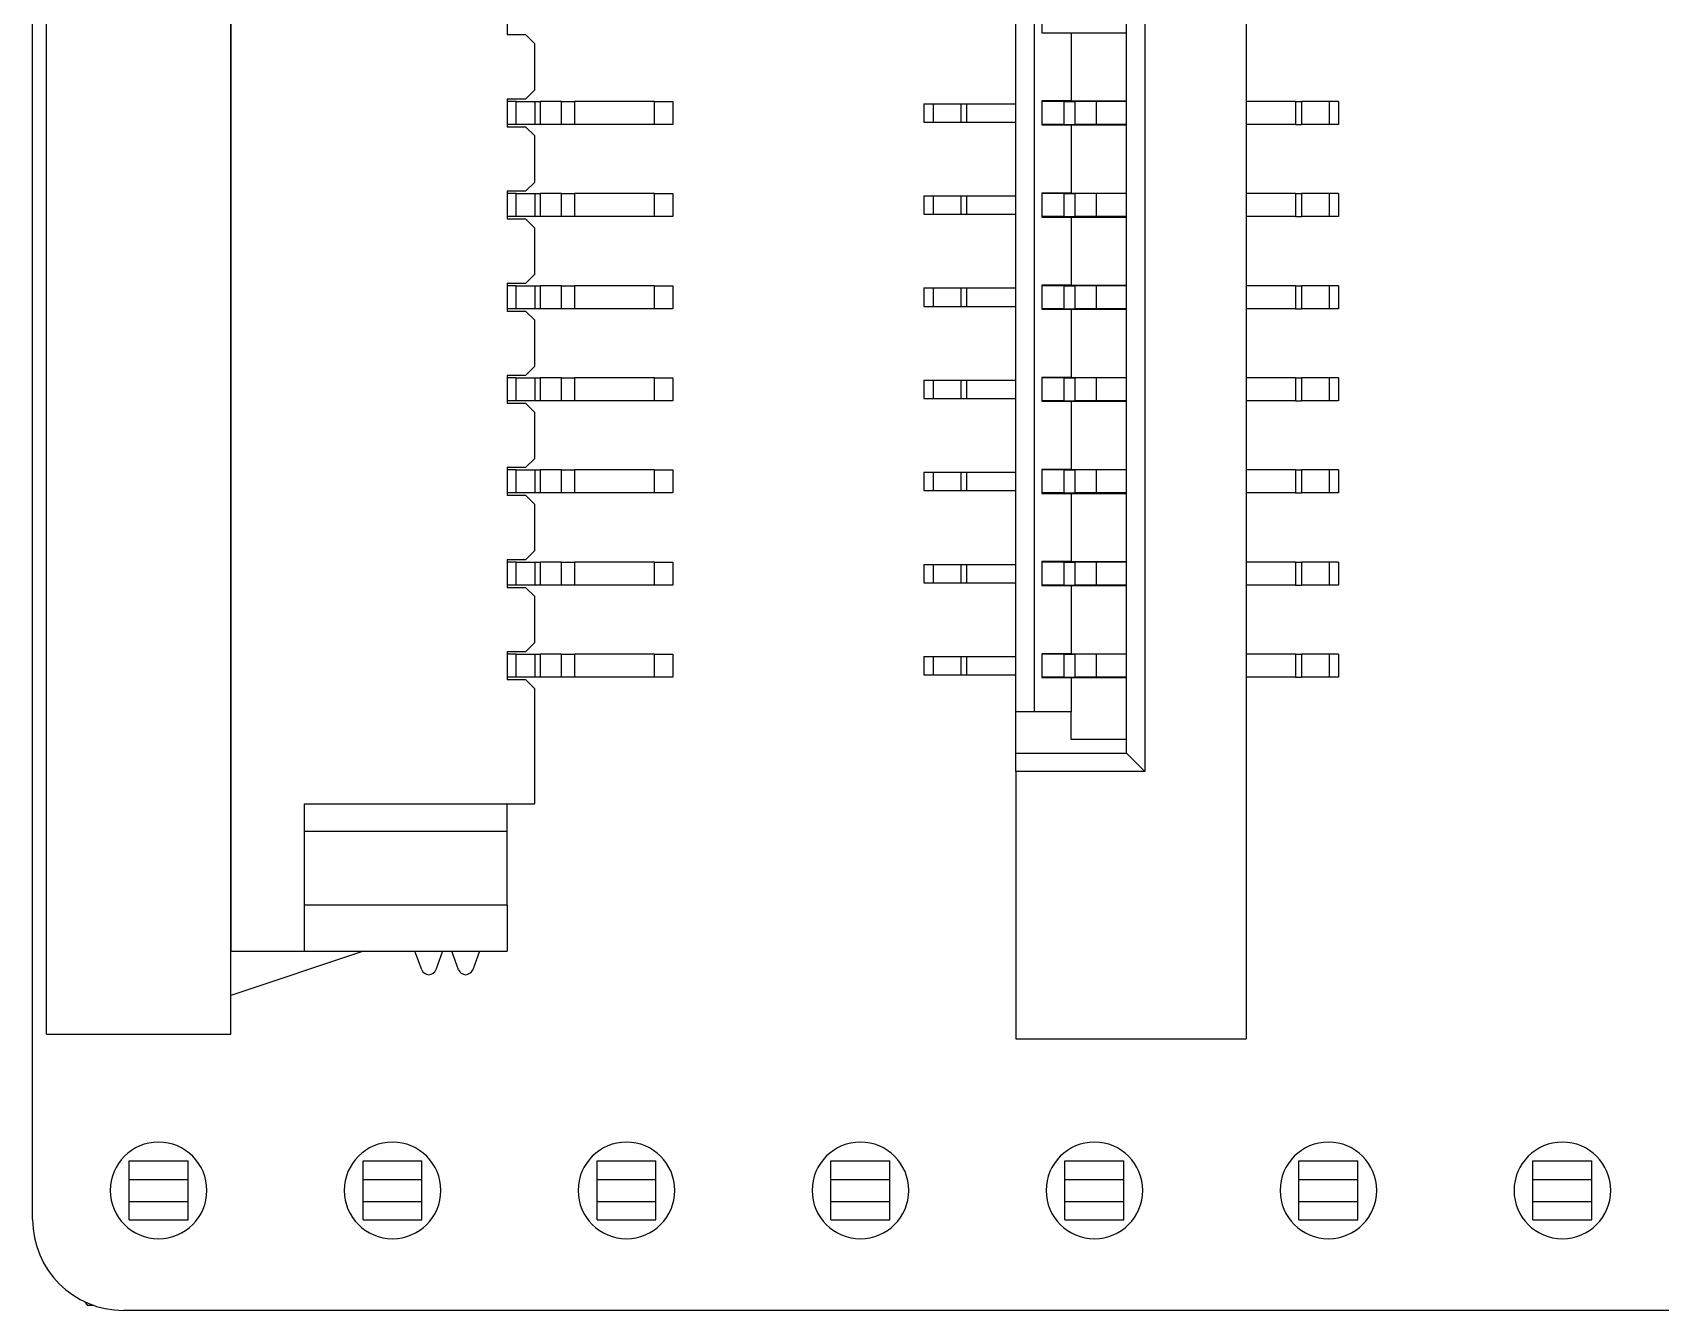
# Model space of a CAD drawing. Header units: millimetres. Extents: x 0 to 297, y 0 to 210.
# Drawn here: x 33.98 to 60.49, y 123.26 to 144.07 of the extents above; entities that cross this region are included whole.
import ezdxf

# ---------------------------------------------------------------- set-up
doc = ezdxf.new("R2010")
doc.units = ezdxf.units.MM

msp = doc.modelspace()

# ---------------------------------------------------------------- linework, layer by layer
at = {"color": 7, "linetype": 'Continuous', "lineweight": 25}
for p, q in [((33.981, 124.745), (33.981, 163.745)), ((34.208, 127.762), (34.208, 160.762)), ((37.208, 127.762), (37.208, 160.762)), ((53.744, 160.837), (53.744, 127.687)), ((37.208, 159.412), (37.208, 129.112)), ((52.094, 156.487), (52.094, 132.037)), ((51.794, 132.337), (51.794, 156.187)), ((49.994, 133.012), (49.994, 155.512)), ((50.294, 133.012), (50.294, 155.512)), ((41.708, 144.487), (41.708, 144.037)), ((50.414, 144.457), (50.414, 144.067)), ((41.708, 144.037), (42.008, 144.037)), ((42.158, 143.887), (42.008, 144.037)), ((50.414, 144.067), (50.894, 144.067)), ((50.894, 144.067), (50.894, 142.957)), ((50.894, 144.067), (51.794, 144.067)), ((42.158, 143.137), (42.158, 143.887)), ((42.008, 142.987), (41.708, 142.987)), ((41.708, 142.987), (41.708, 142.537)), ((41.858, 142.949), (41.708, 142.949)), ((41.858, 142.574), (41.858, 142.949)), ((41.858, 142.949), (42.158, 142.949)), ((42.008, 142.987), (42.158, 143.137)), ((42.158, 142.949), (42.158, 142.574)), ((42.158, 142.949), (42.245, 142.949)), ((42.245, 142.949), (42.245, 142.574)), ((42.595, 142.949), (42.245, 142.949)), ((42.595, 142.574), (42.595, 142.949)), ((42.595, 142.949), (42.807, 142.949)), ((42.807, 142.949), (42.807, 142.574)), ((44.108, 142.949), (42.807, 142.949)), ((44.108, 142.574), (44.108, 142.949)), ((44.108, 142.949), (44.408, 142.949)), ((44.408, 142.949), (44.408, 142.574)), ((48.494, 142.912), (48.494, 142.612)), ((48.494, 142.912), (48.644, 142.912)), ((48.644, 142.912), (48.644, 142.612)), ((48.644, 142.912), (49.094, 142.912)), ((49.094, 142.912), (49.094, 142.612)), ((49.094, 142.912), (49.191, 142.912)), ((49.191, 142.912), (49.191, 142.612)), ((49.191, 142.912), (49.994, 142.912)), ((50.894, 142.957), (50.414, 142.957)), ((50.414, 142.957), (50.414, 142.567)), ((50.775, 142.949), (50.414, 142.949)), ((50.775, 142.949), (50.775, 142.574)), ((50.775, 142.949), (50.955, 142.949)), ((50.894, 142.957), (51.794, 142.957)), ((50.955, 142.949), (50.955, 142.574)), ((51.299, 142.949), (50.955, 142.949)), ((51.299, 142.949), (51.299, 142.574)), ((51.794, 142.949), (51.299, 142.949)), ((54.547, 142.949), (53.744, 142.949)), ((54.547, 142.949), (54.547, 142.574)), ((54.547, 142.949), (54.644, 142.949)), ((54.644, 142.949), (54.644, 142.574)), ((55.094, 142.949), (54.644, 142.949)), ((55.094, 142.949), (55.094, 142.574)), ((55.244, 142.949), (55.094, 142.949)), ((55.244, 142.949), (55.244, 142.574)), ((41.858, 142.574), (41.708, 142.574)), ((41.708, 142.537), (42.008, 142.537)), ((42.158, 142.574), (41.858, 142.574)), ((42.158, 142.387), (42.008, 142.537)), ((42.245, 142.574), (42.158, 142.574)), ((42.158, 141.637), (42.158, 142.387)), ((42.595, 142.574), (42.245, 142.574)), ((42.807, 142.574), (42.595, 142.574)), ((44.108, 142.574), (42.807, 142.574)), ((44.408, 142.574), (44.108, 142.574)), ((48.494, 142.612), (48.644, 142.612)), ((48.644, 142.612), (49.094, 142.612)), ((49.094, 142.612), (49.191, 142.612)), ((49.191, 142.612), (49.994, 142.612)), ((50.775, 142.574), (50.414, 142.574)), ((50.414, 142.567), (50.894, 142.567)), ((50.775, 142.574), (50.955, 142.574)), ((50.894, 142.567), (50.894, 141.457)), ((50.894, 142.567), (51.794, 142.567)), ((51.299, 142.574), (50.955, 142.574)), ((51.794, 142.574), (51.299, 142.574)), ((54.547, 142.574), (53.744, 142.574)), ((54.547, 142.574), (54.644, 142.574)), ((55.094, 142.574), (54.644, 142.574)), ((55.244, 142.574), (55.094, 142.574)), ((42.008, 141.487), (42.158, 141.637)), ((42.008, 141.487), (41.708, 141.487)), ((41.708, 141.487), (41.708, 141.037)), ((41.858, 141.449), (41.708, 141.449)), ((41.858, 141.074), (41.858, 141.449)), ((41.858, 141.449), (42.158, 141.449)), ((42.158, 141.449), (42.158, 141.074)), ((42.158, 141.449), (42.245, 141.449)), ((42.245, 141.449), (42.245, 141.074)), ((42.595, 141.449), (42.245, 141.449)), ((42.595, 141.074), (42.595, 141.449)), ((42.595, 141.449), (42.807, 141.449)), ((42.807, 141.449), (42.807, 141.074)), ((44.108, 141.449), (42.807, 141.449)), ((44.108, 141.074), (44.108, 141.449)), ((44.108, 141.449), (44.408, 141.449)), ((44.408, 141.449), (44.408, 141.074)), ((48.494, 141.412), (48.494, 141.112)), ((48.494, 141.412), (48.644, 141.412)), ((48.644, 141.412), (48.644, 141.112)), ((48.644, 141.412), (49.094, 141.412)), ((49.094, 141.412), (49.094, 141.112)), ((49.094, 141.412), (49.191, 141.412)), ((49.191, 141.412), (49.191, 141.112)), ((49.191, 141.412), (49.994, 141.412)), ((50.894, 141.457), (50.414, 141.457)), ((50.414, 141.457), (50.414, 141.067)), ((50.775, 141.449), (50.414, 141.449)), ((50.775, 141.449), (50.775, 141.074)), ((50.775, 141.449), (50.955, 141.449)), ((50.894, 141.457), (51.794, 141.457)), ((50.955, 141.449), (50.955, 141.074)), ((51.299, 141.449), (50.955, 141.449)), ((51.299, 141.449), (51.299, 141.074)), ((51.794, 141.449), (51.299, 141.449)), ((54.547, 141.449), (53.744, 141.449)), ((54.547, 141.449), (54.547, 141.074)), ((54.547, 141.449), (54.644, 141.449)), ((54.644, 141.449), (54.644, 141.074)), ((55.094, 141.449), (54.644, 141.449)), ((55.094, 141.449), (55.094, 141.074)), ((55.244, 141.449), (55.094, 141.449)), ((55.244, 141.449), (55.244, 141.074)), ((41.858, 141.074), (41.708, 141.074)), ((41.708, 141.037), (42.008, 141.037)), ((42.158, 141.074), (41.858, 141.074)), ((42.158, 140.887), (42.008, 141.037)), ((42.245, 141.074), (42.158, 141.074)), ((42.595, 141.074), (42.245, 141.074)), ((42.807, 141.074), (42.595, 141.074)), ((44.108, 141.074), (42.807, 141.074)), ((44.408, 141.074), (44.108, 141.074)), ((48.494, 141.112), (48.644, 141.112)), ((48.644, 141.112), (49.094, 141.112)), ((49.094, 141.112), (49.191, 141.112)), ((49.191, 141.112), (49.994, 141.112)), ((50.775, 141.074), (50.414, 141.074)), ((50.414, 141.067), (50.894, 141.067)), ((50.775, 141.074), (50.955, 141.074)), ((50.894, 141.067), (50.894, 139.957)), ((50.894, 141.067), (51.794, 141.067)), ((51.299, 141.074), (50.955, 141.074)), ((51.794, 141.074), (51.299, 141.074)), ((54.547, 141.074), (53.744, 141.074)), ((54.547, 141.074), (54.644, 141.074)), ((55.094, 141.074), (54.644, 141.074)), ((55.244, 141.074), (55.094, 141.074)), ((42.158, 140.137), (42.158, 140.887)), ((42.008, 139.987), (41.708, 139.987)), ((41.708, 139.987), (41.708, 139.537)), ((42.008, 139.987), (42.158, 140.137)), ((41.858, 139.949), (41.708, 139.949)), ((41.858, 139.574), (41.858, 139.949)), ((41.858, 139.949), (42.158, 139.949)), ((42.158, 139.949), (42.158, 139.574)), ((42.158, 139.949), (42.245, 139.949)), ((42.245, 139.949), (42.245, 139.574)), ((42.595, 139.949), (42.245, 139.949)), ((42.595, 139.574), (42.595, 139.949)), ((42.595, 139.949), (42.807, 139.949)), ((42.807, 139.949), (42.807, 139.574)), ((44.108, 139.949), (42.807, 139.949)), ((44.108, 139.574), (44.108, 139.949)), ((44.108, 139.949), (44.408, 139.949)), ((44.408, 139.949), (44.408, 139.574)), ((48.494, 139.912), (48.494, 139.612)), ((48.494, 139.912), (48.644, 139.912)), ((48.644, 139.912), (48.644, 139.612)), ((48.644, 139.912), (49.094, 139.912)), ((49.094, 139.912), (49.094, 139.612)), ((49.094, 139.912), (49.191, 139.912)), ((49.191, 139.912), (49.191, 139.612)), ((49.191, 139.912), (49.994, 139.912)), ((50.894, 139.957), (50.414, 139.957)), ((50.414, 139.957), (50.414, 139.567)), ((50.775, 139.949), (50.414, 139.949)), ((50.775, 139.949), (50.775, 139.574)), ((50.775, 139.949), (50.955, 139.949)), ((50.894, 139.957), (51.794, 139.957)), ((50.955, 139.949), (50.955, 139.574)), ((51.299, 139.949), (50.955, 139.949)), ((51.299, 139.949), (51.299, 139.574)), ((51.794, 139.949), (51.299, 139.949)), ((54.547, 139.949), (53.744, 139.949)), ((54.547, 139.949), (54.547, 139.574)), ((54.547, 139.949), (54.644, 139.949)), ((54.644, 139.949), (54.644, 139.574)), ((55.094, 139.949), (54.644, 139.949)), ((55.094, 139.949), (55.094, 139.574)), ((55.244, 139.949), (55.094, 139.949)), ((55.244, 139.949), (55.244, 139.574)), ((41.858, 139.574), (41.708, 139.574)), ((41.708, 139.537), (42.008, 139.537)), ((42.158, 139.574), (41.858, 139.574)), ((42.158, 139.387), (42.008, 139.537)), ((42.245, 139.574), (42.158, 139.574)), ((42.595, 139.574), (42.245, 139.574)), ((42.807, 139.574), (42.595, 139.574)), ((44.108, 139.574), (42.807, 139.574)), ((44.408, 139.574), (44.108, 139.574)), ((48.494, 139.612), (48.644, 139.612)), ((48.644, 139.612), (49.094, 139.612)), ((49.094, 139.612), (49.191, 139.612)), ((49.191, 139.612), (49.994, 139.612)), ((50.775, 139.574), (50.414, 139.574)), ((50.414, 139.567), (50.894, 139.567)), ((50.775, 139.574), (50.955, 139.574)), ((50.894, 139.567), (50.894, 138.457)), ((50.894, 139.567), (51.794, 139.567)), ((51.299, 139.574), (50.955, 139.574)), ((51.794, 139.574), (51.299, 139.574)), ((54.547, 139.574), (53.744, 139.574)), ((54.547, 139.574), (54.644, 139.574)), ((55.094, 139.574), (54.644, 139.574)), ((55.244, 139.574), (55.094, 139.574)), ((42.158, 138.637), (42.158, 139.387)), ((42.008, 138.487), (42.158, 138.637)), ((42.008, 138.487), (41.708, 138.487)), ((41.708, 138.487), (41.708, 138.037)), ((41.858, 138.449), (41.708, 138.449)), ((41.858, 138.074), (41.858, 138.449)), ((41.858, 138.449), (42.158, 138.449)), ((42.158, 138.449), (42.158, 138.074)), ((42.158, 138.449), (42.245, 138.449)), ((42.245, 138.449), (42.245, 138.074)), ((42.595, 138.449), (42.245, 138.449)), ((42.595, 138.074), (42.595, 138.449)), ((42.595, 138.449), (42.807, 138.449)), ((42.807, 138.449), (42.807, 138.074)), ((44.108, 138.449), (42.807, 138.449)), ((44.108, 138.074), (44.108, 138.449)), ((44.108, 138.449), (44.408, 138.449)), ((44.408, 138.449), (44.408, 138.074)), ((48.494, 138.412), (48.494, 138.112)), ((48.494, 138.412), (48.644, 138.412)), ((48.644, 138.412), (48.644, 138.112)), ((48.644, 138.412), (49.094, 138.412)), ((49.094, 138.412), (49.094, 138.112)), ((49.094, 138.412), (49.191, 138.412)), ((49.191, 138.412), (49.191, 138.112)), ((49.191, 138.412), (49.994, 138.412)), ((50.894, 138.457), (50.414, 138.457)), ((50.414, 138.457), (50.414, 138.067)), ((50.775, 138.449), (50.414, 138.449)), ((50.775, 138.449), (50.775, 138.074)), ((50.775, 138.449), (50.955, 138.449)), ((50.894, 138.457), (51.794, 138.457)), ((50.955, 138.449), (50.955, 138.074)), ((51.299, 138.449), (50.955, 138.449)), ((51.299, 138.449), (51.299, 138.074)), ((51.794, 138.449), (51.299, 138.449)), ((54.547, 138.449), (53.744, 138.449)), ((54.547, 138.449), (54.547, 138.074)), ((54.547, 138.449), (54.644, 138.449)), ((54.644, 138.449), (54.644, 138.074)), ((55.094, 138.449), (54.644, 138.449)), ((55.094, 138.449), (55.094, 138.074)), ((55.244, 138.449), (55.094, 138.449)), ((55.244, 138.449), (55.244, 138.074)), ((48.494, 138.112), (48.644, 138.112)), ((48.644, 138.112), (49.094, 138.112)), ((49.094, 138.112), (49.191, 138.112)), ((49.191, 138.112), (49.994, 138.112)), ((41.858, 138.074), (41.708, 138.074)), ((41.708, 138.037), (42.008, 138.037)), ((42.158, 138.074), (41.858, 138.074)), ((42.158, 137.887), (42.008, 138.037)), ((42.245, 138.074), (42.158, 138.074)), ((42.158, 137.137), (42.158, 137.887)), ((42.595, 138.074), (42.245, 138.074)), ((42.807, 138.074), (42.595, 138.074)), ((44.108, 138.074), (42.807, 138.074)), ((44.408, 138.074), (44.108, 138.074)), ((50.775, 138.074), (50.414, 138.074)), ((50.414, 138.067), (50.894, 138.067)), ((50.775, 138.074), (50.955, 138.074)), ((50.894, 138.067), (50.894, 136.957)), ((50.894, 138.067), (51.794, 138.067)), ((51.299, 138.074), (50.955, 138.074)), ((51.794, 138.074), (51.299, 138.074)), ((54.547, 138.074), (53.744, 138.074)), ((54.547, 138.074), (54.644, 138.074)), ((55.094, 138.074), (54.644, 138.074)), ((55.244, 138.074), (55.094, 138.074)), ((42.008, 136.987), (42.158, 137.137)), ((42.008, 136.987), (41.708, 136.987)), ((41.708, 136.987), (41.708, 136.537)), ((41.858, 136.949), (41.708, 136.949)), ((41.858, 136.574), (41.858, 136.949)), ((41.858, 136.949), (42.158, 136.949)), ((42.158, 136.949), (42.158, 136.574)), ((42.158, 136.949), (42.245, 136.949)), ((42.245, 136.949), (42.245, 136.574)), ((42.595, 136.949), (42.245, 136.949)), ((42.595, 136.574), (42.595, 136.949)), ((42.595, 136.949), (42.807, 136.949)), ((42.807, 136.949), (42.807, 136.574)), ((44.108, 136.949), (42.807, 136.949)), ((44.108, 136.574), (44.108, 136.949)), ((44.108, 136.949), (44.408, 136.949)), ((44.408, 136.949), (44.408, 136.574)), ((48.494, 136.912), (48.494, 136.612)), ((48.494, 136.912), (48.644, 136.912)), ((48.644, 136.912), (48.644, 136.612)), ((48.644, 136.912), (49.094, 136.912)), ((49.094, 136.912), (49.094, 136.612)), ((49.094, 136.912), (49.191, 136.912)), ((49.191, 136.912), (49.191, 136.612)), ((49.191, 136.912), (49.994, 136.912)), ((50.894, 136.957), (50.414, 136.957)), ((50.414, 136.957), (50.414, 136.567)), ((50.775, 136.949), (50.414, 136.949)), ((50.775, 136.949), (50.775, 136.574)), ((50.775, 136.949), (50.955, 136.949)), ((50.894, 136.957), (51.794, 136.957)), ((50.955, 136.949), (50.955, 136.574)), ((51.299, 136.949), (50.955, 136.949)), ((51.299, 136.949), (51.299, 136.574)), ((51.794, 136.949), (51.299, 136.949)), ((54.547, 136.949), (53.744, 136.949)), ((54.547, 136.949), (54.547, 136.574)), ((54.547, 136.949), (54.644, 136.949)), ((54.644, 136.949), (54.644, 136.574)), ((55.094, 136.949), (54.644, 136.949)), ((55.094, 136.949), (55.094, 136.574)), ((55.244, 136.949), (55.094, 136.949)), ((55.244, 136.949), (55.244, 136.574)), ((41.858, 136.574), (41.708, 136.574)), ((41.708, 136.537), (42.008, 136.537)), ((42.158, 136.574), (41.858, 136.574)), ((42.158, 136.387), (42.008, 136.537)), ((42.245, 136.574), (42.158, 136.574)), ((42.595, 136.574), (42.245, 136.574)), ((42.807, 136.574), (42.595, 136.574)), ((44.108, 136.574), (42.807, 136.574)), ((44.408, 136.574), (44.108, 136.574)), ((48.494, 136.612), (48.644, 136.612)), ((48.644, 136.612), (49.094, 136.612)), ((49.094, 136.612), (49.191, 136.612)), ((49.191, 136.612), (49.994, 136.612)), ((50.775, 136.574), (50.414, 136.574)), ((50.414, 136.567), (50.894, 136.567)), ((50.775, 136.574), (50.955, 136.574)), ((50.894, 136.567), (50.894, 135.457)), ((50.894, 136.567), (51.794, 136.567)), ((51.299, 136.574), (50.955, 136.574)), ((51.794, 136.574), (51.299, 136.574)), ((54.547, 136.574), (53.744, 136.574)), ((54.547, 136.574), (54.644, 136.574)), ((55.094, 136.574), (54.644, 136.574)), ((55.244, 136.574), (55.094, 136.574)), ((42.158, 135.637), (42.158, 136.387)), ((42.008, 135.487), (41.708, 135.487)), ((41.708, 135.487), (41.708, 135.037)), ((42.008, 135.487), (42.158, 135.637)), ((50.894, 135.457), (50.414, 135.457)), ((50.414, 135.457), (50.414, 135.067)), ((50.894, 135.457), (51.794, 135.457)), ((41.858, 135.449), (41.708, 135.449)), ((41.858, 135.074), (41.858, 135.449)), ((41.858, 135.449), (42.158, 135.449)), ((42.158, 135.449), (42.158, 135.074)), ((42.158, 135.449), (42.245, 135.449)), ((42.245, 135.449), (42.245, 135.074)), ((42.595, 135.449), (42.245, 135.449)), ((42.595, 135.074), (42.595, 135.449)), ((42.595, 135.449), (42.807, 135.449)), ((42.807, 135.449), (42.807, 135.074)), ((44.108, 135.449), (42.807, 135.449)), ((44.108, 135.074), (44.108, 135.449)), ((44.108, 135.449), (44.408, 135.449)), ((44.408, 135.449), (44.408, 135.074)), ((48.494, 135.412), (48.494, 135.112)), ((48.494, 135.412), (48.644, 135.412)), ((48.644, 135.412), (48.644, 135.112)), ((48.644, 135.412), (49.094, 135.412)), ((49.094, 135.412), (49.094, 135.112)), ((49.094, 135.412), (49.191, 135.412)), ((49.191, 135.412), (49.191, 135.112)), ((49.191, 135.412), (49.994, 135.412)), ((50.775, 135.449), (50.414, 135.449)), ((50.775, 135.449), (50.775, 135.074)), ((50.775, 135.449), (50.955, 135.449)), ((50.955, 135.449), (50.955, 135.074)), ((51.299, 135.449), (50.955, 135.449)), ((51.299, 135.449), (51.299, 135.074)), ((51.794, 135.449), (51.299, 135.449)), ((54.547, 135.449), (53.744, 135.449)), ((54.547, 135.449), (54.547, 135.074)), ((54.547, 135.449), (54.644, 135.449)), ((54.644, 135.449), (54.644, 135.074)), ((55.094, 135.449), (54.644, 135.449)), ((55.094, 135.449), (55.094, 135.074)), ((55.244, 135.449), (55.094, 135.449)), ((55.244, 135.449), (55.244, 135.074)), ((41.858, 135.074), (41.708, 135.074)), ((41.708, 135.037), (42.008, 135.037)), ((42.158, 135.074), (41.858, 135.074)), ((42.158, 134.887), (42.008, 135.037)), ((42.245, 135.074), (42.158, 135.074)), ((42.595, 135.074), (42.245, 135.074)), ((42.807, 135.074), (42.595, 135.074)), ((44.108, 135.074), (42.807, 135.074)), ((44.408, 135.074), (44.108, 135.074)), ((48.494, 135.112), (48.644, 135.112)), ((48.644, 135.112), (49.094, 135.112)), ((49.094, 135.112), (49.191, 135.112)), ((49.191, 135.112), (49.994, 135.112)), ((50.775, 135.074), (50.414, 135.074)), ((50.414, 135.067), (50.894, 135.067)), ((50.775, 135.074), (50.955, 135.074)), ((50.894, 135.067), (50.894, 133.957)), ((50.894, 135.067), (51.794, 135.067)), ((51.299, 135.074), (50.955, 135.074)), ((51.794, 135.074), (51.299, 135.074)), ((54.547, 135.074), (53.744, 135.074)), ((54.547, 135.074), (54.644, 135.074)), ((55.094, 135.074), (54.644, 135.074)), ((55.244, 135.074), (55.094, 135.074)), ((42.158, 134.137), (42.158, 134.887)), ((42.008, 133.987), (42.158, 134.137)), ((42.008, 133.987), (41.708, 133.987)), ((41.708, 133.987), (41.708, 133.537)), ((41.858, 133.949), (41.708, 133.949)), ((41.858, 133.574), (41.858, 133.949)), ((41.858, 133.949), (42.158, 133.949)), ((42.158, 133.949), (42.158, 133.574)), ((42.158, 133.949), (42.245, 133.949)), ((42.245, 133.949), (42.245, 133.574)), ((42.595, 133.949), (42.245, 133.949)), ((42.595, 133.574), (42.595, 133.949)), ((42.595, 133.949), (42.807, 133.949)), ((42.807, 133.949), (42.807, 133.574)), ((44.108, 133.949), (42.807, 133.949)), ((44.108, 133.574), (44.108, 133.949)), ((44.108, 133.949), (44.408, 133.949)), ((44.408, 133.949), (44.408, 133.574)), ((48.494, 133.912), (48.494, 133.612)), ((48.494, 133.912), (48.644, 133.912)), ((48.644, 133.912), (48.644, 133.612)), ((48.644, 133.912), (49.094, 133.912)), ((49.094, 133.912), (49.094, 133.612)), ((49.094, 133.912), (49.191, 133.912)), ((49.191, 133.912), (49.191, 133.612)), ((49.191, 133.912), (49.994, 133.912)), ((50.894, 133.957), (50.414, 133.957)), ((50.414, 133.957), (50.414, 133.567)), ((50.775, 133.949), (50.414, 133.949)), ((50.775, 133.949), (50.775, 133.574)), ((50.775, 133.949), (50.955, 133.949)), ((50.894, 133.957), (51.794, 133.957)), ((50.955, 133.949), (50.955, 133.574)), ((51.299, 133.949), (50.955, 133.949)), ((51.299, 133.949), (51.299, 133.574)), ((51.794, 133.949), (51.299, 133.949)), ((54.547, 133.949), (53.744, 133.949)), ((54.547, 133.949), (54.547, 133.574)), ((54.547, 133.949), (54.644, 133.949)), ((54.644, 133.949), (54.644, 133.574)), ((55.094, 133.949), (54.644, 133.949)), ((55.094, 133.949), (55.094, 133.574)), ((55.244, 133.949), (55.094, 133.949)), ((55.244, 133.949), (55.244, 133.574)), ((48.494, 133.612), (48.644, 133.612)), ((48.644, 133.612), (49.094, 133.612)), ((49.094, 133.612), (49.191, 133.612)), ((49.191, 133.612), (49.994, 133.612)), ((41.858, 133.574), (41.708, 133.574)), ((41.708, 133.537), (42.008, 133.537)), ((42.158, 133.574), (41.858, 133.574)), ((42.158, 133.387), (42.008, 133.537)), ((42.245, 133.574), (42.158, 133.574)), ((42.158, 131.512), (42.158, 133.387)), ((42.595, 133.574), (42.245, 133.574)), ((42.807, 133.574), (42.595, 133.574)), ((44.108, 133.574), (42.807, 133.574)), ((44.408, 133.574), (44.108, 133.574)), ((50.775, 133.574), (50.414, 133.574)), ((50.414, 133.567), (50.894, 133.567)), ((50.775, 133.574), (50.955, 133.574)), ((50.894, 133.567), (50.894, 133.012)), ((50.894, 133.567), (51.794, 133.567)), ((51.299, 133.574), (50.955, 133.574)), ((51.794, 133.574), (51.299, 133.574)), ((54.547, 133.574), (53.744, 133.574)), ((54.547, 133.574), (54.644, 133.574)), ((55.094, 133.574), (54.644, 133.574)), ((55.244, 133.574), (55.094, 133.574)), ((50.294, 133.012), (49.994, 133.012)), ((49.994, 132.337), (49.994, 133.012)), ((50.894, 133.012), (50.294, 133.012)), ((50.894, 132.562), (50.894, 133.012)), ((51.794, 132.562), (50.894, 132.562)), ((49.994, 132.337), (51.794, 132.337)), ((49.994, 132.037), (49.994, 132.337)), ((51.794, 132.337), (52.094, 132.037)), ((52.094, 132.037), (49.994, 132.037)), ((49.994, 132.037), (49.994, 127.687)), ((38.408, 131.512), (42.158, 131.512)), ((38.408, 129.112), (38.408, 131.512)), ((41.708, 131.062), (41.708, 131.512)), ((41.708, 131.062), (38.408, 131.062)), ((38.408, 129.862), (38.408, 131.062)), ((41.708, 129.862), (41.708, 131.062)), ((41.708, 129.862), (38.408, 129.862)), ((41.708, 129.862), (41.708, 129.112)), ((37.208, 129.112), (38.408, 129.112)), ((39.368, 129.112), (37.208, 128.392)), ((38.408, 129.112), (41.708, 129.112)), ((40.317, 128.812), (40.208, 129.112)), ((40.658, 129.112), (40.548, 128.812)), ((40.917, 128.812), (40.808, 129.112)), ((41.258, 129.112), (41.148, 128.812)), ((34.208, 127.762), (37.208, 127.762)), ((49.994, 127.687), (53.744, 127.687)), ((35.552, 125.398), (35.552, 125.698)), ((35.552, 125.698), (36.512, 125.698)), ((36.512, 125.398), (36.512, 125.698)), ((39.362, 125.698), (40.322, 125.698)), ((39.362, 125.398), (39.362, 125.698)), ((40.322, 125.398), (40.322, 125.698)), ((43.172, 125.398), (43.172, 125.698)), ((43.172, 125.698), (44.132, 125.698)), ((44.132, 125.398), (44.132, 125.698)), ((46.982, 125.698), (47.942, 125.698)), ((46.982, 125.398), (46.982, 125.698)), ((47.942, 125.398), (47.942, 125.698)), ((50.792, 125.398), (50.792, 125.698)), ((50.792, 125.698), (51.752, 125.698)), ((51.752, 125.398), (51.752, 125.698)), ((54.602, 125.398), (54.602, 125.698)), ((54.602, 125.698), (55.562, 125.698)), ((55.562, 125.398), (55.562, 125.698)), ((58.412, 125.698), (59.372, 125.698)), ((58.412, 125.398), (58.412, 125.698)), ((59.372, 125.398), (59.372, 125.698)), ((35.552, 125.398), (36.512, 125.398)), ((35.552, 125.038), (35.552, 125.398)), ((36.512, 125.038), (36.512, 125.398)), ((39.362, 125.398), (40.322, 125.398)), ((39.362, 125.038), (39.362, 125.398)), ((40.322, 125.038), (40.322, 125.398)), ((43.172, 125.398), (44.132, 125.398)), ((43.172, 125.038), (43.172, 125.398)), ((44.132, 125.038), (44.132, 125.398)), ((46.982, 125.398), (47.942, 125.398)), ((46.982, 125.038), (46.982, 125.398)), ((47.942, 125.038), (47.942, 125.398)), ((50.792, 125.398), (51.752, 125.398)), ((50.792, 125.038), (50.792, 125.398)), ((51.752, 125.038), (51.752, 125.398)), ((54.602, 125.398), (55.562, 125.398)), ((54.602, 125.038), (54.602, 125.398)), ((55.562, 125.038), (55.562, 125.398)), ((58.412, 125.398), (59.372, 125.398)), ((58.412, 125.038), (58.412, 125.398)), ((59.372, 125.038), (59.372, 125.398)), ((35.552, 124.738), (35.552, 125.038)), ((35.552, 125.038), (36.512, 125.038)), ((36.512, 124.738), (36.512, 125.038)), ((39.362, 125.038), (40.322, 125.038)), ((39.362, 124.738), (39.362, 125.038)), ((40.322, 124.738), (40.322, 125.038)), ((43.172, 125.038), (44.132, 125.038)), ((43.172, 124.738), (43.172, 125.038)), ((44.132, 124.738), (44.132, 125.038)), ((46.982, 125.038), (47.942, 125.038)), ((46.982, 124.738), (46.982, 125.038)), ((47.942, 124.738), (47.942, 125.038)), ((50.792, 124.738), (50.792, 125.038)), ((50.792, 125.038), (51.752, 125.038)), ((51.752, 124.738), (51.752, 125.038)), ((54.602, 125.038), (55.562, 125.038)), ((54.602, 124.738), (54.602, 125.038)), ((55.562, 124.738), (55.562, 125.038)), ((58.412, 125.038), (59.372, 125.038)), ((58.412, 124.738), (58.412, 125.038)), ((59.372, 124.738), (59.372, 125.038)), ((35.552, 124.738), (36.512, 124.738)), ((39.362, 124.738), (40.322, 124.738)), ((43.172, 124.738), (44.132, 124.738)), ((46.982, 124.738), (47.942, 124.738)), ((50.792, 124.738), (51.752, 124.738)), ((54.602, 124.738), (55.562, 124.738)), ((58.412, 124.738), (59.372, 124.738)), ((34.83, 123.406), (34.877, 123.343)), ((34.985, 123.343), (34.877, 123.343)), ((135.962, 123.264), (35.462, 123.264))]:
    msp.add_line(p, q, dxfattribs=at)
for centre, radius, start, end in [((40.433, 128.854), 0.123, 200, 340), ((41.033, 128.854), 0.123, 200, 340), ((36.032, 125.218), 0.787, 0, 180), ((39.842, 125.218), 0.787, 0, 180), ((43.652, 125.218), 0.787, 0, 180), ((47.462, 125.218), 0.787, 0, 180), ((51.272, 125.218), 0.787, 0, 180), ((55.082, 125.218), 0.787, 0, 180), ((58.892, 125.218), 0.787, 0, 180), ((36.032, 125.218), 0.787, 180, 0), ((39.842, 125.218), 0.787, 180, 0), ((43.652, 125.218), 0.787, 180, 0), ((47.462, 125.218), 0.787, 180, 0), ((51.272, 125.218), 0.787, 180, 0), ((55.082, 125.218), 0.787, 180, 0), ((58.892, 125.218), 0.787, 180, 0), ((35.462, 124.745), 1.481, 180, 270)]:
    msp.add_arc(centre, radius, start, end, dxfattribs=at)

doc.saveas('drawing.dxf')
